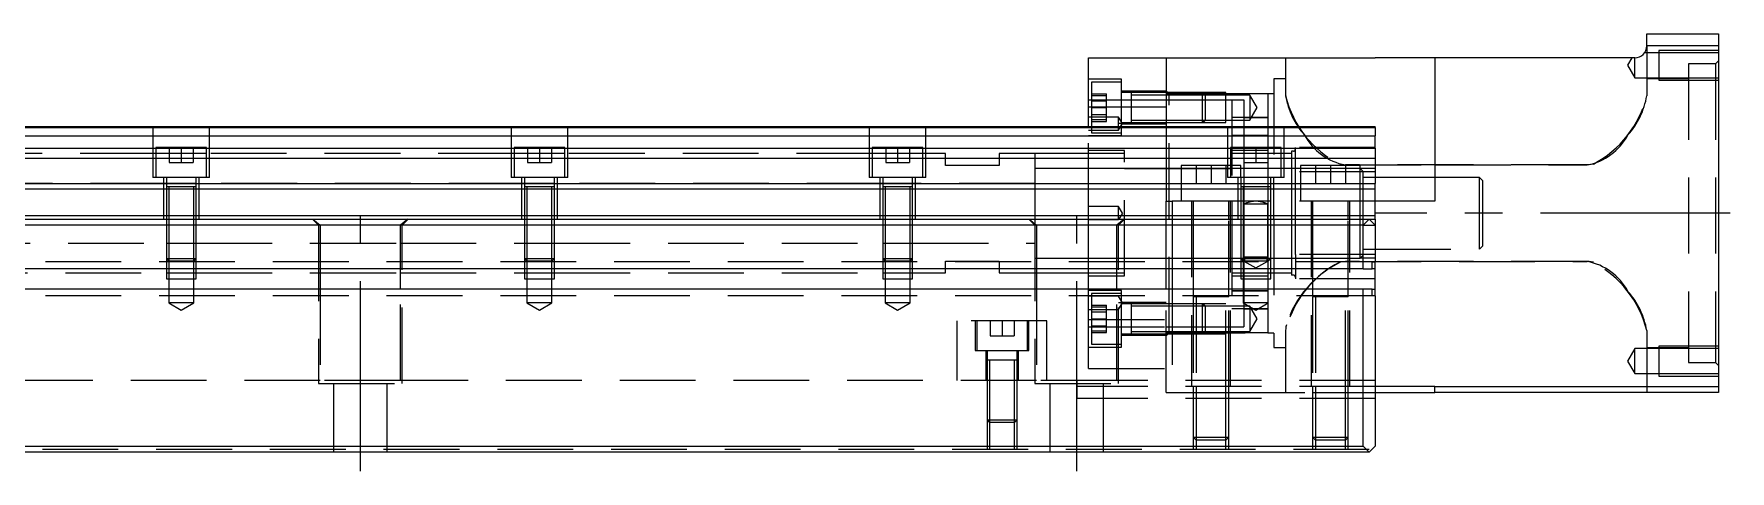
# Model space of a CAD drawing. Extents: x -13 to 963, y -354 to 120.
# Drawn here: x 475.3 to 759.5, y -329.5 to -256.4 of the extents above; entities that cross this region are included whole.
import ezdxf

# ---------------------------------------------------------------- set-up
doc = ezdxf.new("R2010")
doc.units = 0
doc.linetypes.add('CENTER', pattern=[50.8, 31.75, -6.35, 6.35, -6.35])
doc.linetypes.add('DASHED', pattern=[19.05, 12.7, -6.35])
doc.layers.get('0').update_dxf_attribs({"linetype": 'CONTINUOUS'})
doc.layers.add('CENTER', color=1, linetype='CENTER')

msp = doc.modelspace()

# ---------------------------------------------------------------- linework, layer by layer
at = {"color": 7, "linetype": 'CONTINUOUS'}
for p, q in [((745.5, -258.36), (745.5, -256.36)), ((745.5, -256.36), (757.5, -256.36)), ((757.5, -258.36), (745.5, -258.36)), ((757.5, -256.36), (757.5, -258.36)), ((757.5, -258.36), (757.5, -315.36)), ((652, -260.36), (665, -260.36)), ((652, -268.58), (652, -260.36)), ((665, -260.36), (700, -260.36)), ((665, -260.36), (665, -271.86)), ((710, -260.36), (700, -260.36)), ((743.5, -260.36), (710, -260.36)), ((710, -260.36), (710, -284.36)), ((652, -271.86), (652, -268.58)), ((652, -268.58), (665, -268.58)), ((424.5, -271.86), (700, -271.86)), ((424.5, -272.02), (700, -272.02)), ((700, -272.02), (700, -271.86)), ((700, -272.02), (700, -273.42)), ((424.5, -273.42), (700, -273.42)), ((424.5, -275.5), (700, -275.5)), ((700, -275.5), (700, -273.42)), ((700, -275.5), (700, -277.12)), ((424.5, -277.12), (700, -277.12)), ((700, -277.12), (700, -281.41)), ((0, -282.26), (700, -282.26)), ((424.5, -281.41), (700, -281.41)), ((562.5, -281.96), (557.5, -281.96)), ((562.5, -281.96), (557.5, -281.96)), ((622.5, -281.96), (617.5, -281.96)), ((682.5, -281.96), (677.5, -281.96)), ((700, -282.26), (700, -281.41)), ((700, -286.76), (700, -282.26)), ((0, -286.76), (700, -286.76)), ((710, -284.36), (700, -284.36)), ((700, -287.36), (700, -286.76)), ((1, -287.36), (699, -287.36)), ((698, -288.36), (2, -288.36)), ((698, -288.36), (699, -287.36)), ((698, -295.66), (698, -288.36)), ((699, -287.36), (700, -288.36)), ((699, -287.36), (700, -287.36)), ((700, -288.36), (700, -294.51)), ((699.5, -295.66), (699.5, -294.51)), ((699.5, -294.51), (700, -294.51)), ((700, -295.66), (700, -294.51)), ((698, -295.66), (2, -295.66)), ((698, -295.66), (699.5, -295.66)), ((700, -295.66), (699.5, -295.66)), ((700, -299.06), (700, -295.66)), ((698, -299.06), (2, -299.06)), ((699.5, -299.06), (698, -299.06)), ((698, -325.36), (698, -299.06)), ((699.5, -299.06), (700, -299.06)), ((699.5, -300.21), (699.5, -299.06)), ((700, -300.21), (699.5, -300.21)), ((700, -300.21), (700, -299.06)), ((700, -300.21), (700, -325.36)), ((640, -310.96), (635, -310.96)), ((710, -315.36), (700, -315.36)), ((710, -316.36), (710, -315.36)), ((710, -315.36), (757.5, -315.36)), ((757.5, -315.36), (757.5, -316.36)), ((700, -316.36), (710, -316.36)), ((757.5, -316.36), (710, -316.36)), ((699, -326.36), (1, -326.36)), ((2, -325.36), (698, -325.36)), ((699, -326.36), (698, -325.36)), ((700, -325.36), (699, -326.36))]:
    msp.add_line(p, q, dxfattribs=at)
at = {"color": 3, "linetype": 'DASHED'}
for p, q in [((745.5, -258.36), (745.5, -266.73)), ((685, -260.36), (685, -266.73)), ((743.01, -260.36), (742.29, -261.61)), ((743.5, -263.71), (743.5, -260.36)), ((745.12, -259.54), (745.14, -259.51)), ((747.5, -259.51), (745.14, -259.51)), ((757.5, -259.11), (747.5, -259.11)), ((747.5, -259.11), (747.5, -264.11)), ((757.5, -259.51), (747.5, -259.51)), ((757, -261.36), (752.5, -261.36)), ((752.5, -261.36), (752.5, -311.36)), ((757.5, -260.86), (757, -261.36)), ((757, -261.36), (757, -311.36)), ((657.5, -263.93), (652, -263.93)), ((657.5, -273.43), (657.5, -263.93)), ((685, -263.86), (683, -263.86)), ((683, -263.86), (683, -280.36)), ((742.29, -261.61), (743.5, -263.71)), ((743.5, -263.71), (747.5, -263.71)), ((752.5, -263.86), (745.5, -263.86)), ((747.5, -263.71), (757.5, -263.71)), ((747.5, -264.11), (757.5, -264.11)), ((657.5, -264.43), (652.5, -264.43)), ((652.5, -264.43), (652.5, -268.68)), ((652.5, -266.37), (655, -266.37)), ((652.5, -266.68), (655, -266.68)), ((655, -267.53), (655, -266.37)), ((665, -265.93), (657.5, -265.93)), ((659.1, -266.18), (657.5, -266.18)), ((659.1, -266.18), (659.09, -266.18)), ((665, -266.18), (659.1, -266.18)), ((659.1, -266.18), (659.1, -266.18)), ((659.1, -266.18), (659.1, -268.53)), ((659.1, -266.18), (659.1, -266.18)), ((659.1, -266.18), (659.1, -271.18)), ((665, -266.58), (659.1, -266.58)), ((665.5, -266.36), (665, -265.86)), ((671.1, -266.18), (665, -266.18)), ((671.1, -266.18), (665, -266.18)), ((665.5, -266.36), (665, -266.36)), ((671.5, -266.58), (665, -266.58)), ((671.28, -266.36), (665.5, -266.36)), ((665.5, -306.36), (665.5, -266.36)), ((671.5, -266.58), (671.1, -266.18)), ((675, -266.18), (671.1, -266.18)), ((671.1, -268.68), (671.1, -266.18)), ((675, -266.36), (671.28, -266.36)), ((675, -266.58), (671.5, -266.58)), ((671.5, -266.58), (671.5, -268.68)), ((675, -271.18), (675, -266.18)), ((682, -266.36), (675, -266.36)), ((679, -266.58), (675, -266.58)), ((680.21, -268.68), (679, -266.58)), ((679, -266.58), (679, -268.68)), ((683, -266.36), (682, -266.36)), ((682, -266.36), (682, -275.36)), ((652, -267.36), (652.5, -267.36)), ((652, -267.36), (652.5, -267.36)), ((652.5, -267.36), (657.5, -267.36)), ((652.5, -267.36), (657.5, -267.36)), ((652.5, -267.53), (655, -267.53)), ((652.5, -268.68), (652.5, -271.86)), ((652.5, -268.68), (655, -268.68)), ((652.5, -269.84), (655, -269.84)), ((655, -269.84), (655, -267.53)), ((655, -270.99), (655, -269.84)), ((657.5, -267.36), (659.1, -267.36)), ((657.5, -267.36), (659.1, -267.36)), ((659.1, -267.36), (665, -267.36)), ((659.1, -267.36), (665, -267.36)), ((659.1, -268.53), (659.1, -268.81)), ((659.1, -268.68), (659.1, -271.18)), ((659.1, -268.81), (659.1, -270.45)), ((665, -267.36), (671.5, -267.36)), ((665, -267.36), (671.5, -267.36)), ((671.1, -271.18), (671.1, -268.68)), ((671.5, -267.36), (675, -267.36)), ((671.5, -267.36), (675, -267.36)), ((671.5, -268.68), (671.5, -270.78)), ((675, -267.36), (676, -267.36)), ((675, -267.36), (676, -267.36)), ((676, -267.36), (678, -267.36)), ((676, -267.36), (676, -284.36)), ((678, -267.36), (678, -275.36)), ((679, -270.78), (680.21, -268.68)), ((679, -268.68), (679, -270.78)), ((495.25, -271.86), (495.25, -280.36)), ((504.75, -280.36), (504.75, -271.86)), ((555.25, -271.86), (555.25, -280.36)), ((564.75, -280.36), (564.75, -271.86)), ((615.25, -271.86), (615.25, -280.36)), ((624.75, -280.36), (624.75, -271.86)), ((657, -270.26), (652, -270.26)), ((652, -287.36), (652, -271.86)), ((652, -272.46), (657, -272.46)), ((652.5, -270.68), (655, -270.68)), ((652.5, -270.99), (655, -270.99)), ((652.5, -271.86), (652.5, -272.93)), ((657.66, -271.36), (657, -270.26)), ((657, -271.36), (657, -270.26)), ((657, -272.46), (657.66, -271.36)), ((657.66, -271.36), (657, -271.36)), ((657.5, -271.36), (657, -271.36)), ((657, -272.46), (657, -271.36)), ((657.5, -271.18), (659.1, -271.18)), ((657.66, -271.36), (657.5, -271.36)), ((665, -271.43), (657.5, -271.43)), ((659.09, -271.18), (659.1, -271.18)), ((659.1, -270.45), (659.1, -271.18)), ((659.1, -270.78), (665, -270.78)), ((659.1, -271.18), (665, -271.18)), ((659.1, -271.18), (659.1, -271.18)), ((665, -270.78), (671.5, -270.78)), ((665, -271.18), (671.1, -271.18)), ((665, -271.18), (671.1, -271.18)), ((665, -271.86), (665, -284.36)), ((671.1, -271.18), (671.5, -270.78)), ((671.1, -271.18), (675, -271.18)), ((671.5, -270.78), (675, -270.78)), ((675, -270.78), (679, -270.78)), ((675.25, -271.86), (675.25, -280.36)), ((678, -270.36), (676, -270.36)), ((678, -270.36), (682, -270.36)), ((682, -270.36), (678, -270.36)), ((684.75, -280.36), (684.75, -271.86)), ((495.75, -275.36), (495.75, -280.36)), ((504.25, -275.36), (495.75, -275.36)), ((498, -275.36), (498, -277.86)), ((500, -275.36), (500, -277.86)), ((502, -275.36), (502, -277.86)), ((504.25, -280.36), (504.25, -275.36)), ((555.75, -275.36), (555.75, -280.36)), ((564.25, -275.36), (555.75, -275.36)), ((558, -275.36), (558, -277.86)), ((560, -275.36), (560, -277.86)), ((562, -275.36), (562, -277.86)), ((564.25, -280.36), (564.25, -275.36)), ((615.75, -275.36), (615.75, -280.36)), ((624.25, -275.36), (615.75, -275.36)), ((618, -275.36), (618, -277.86)), ((620, -275.36), (620, -277.86)), ((622, -275.36), (622, -277.86)), ((624.25, -280.36), (624.25, -275.36)), ((657.5, -273.43), (652, -273.43)), ((652.5, -272.93), (657.5, -272.93)), ((675.75, -275.36), (675.75, -280.36)), ((684.25, -275.36), (675.75, -275.36)), ((682, -273.36), (676, -273.36)), ((682, -273.36), (676, -273.36)), ((678, -275.36), (678, -277.86)), ((680, -275.36), (680, -277.86)), ((682, -275.36), (682, -277.86)), ((684.25, -280.36), (684.25, -275.36)), ((686.63, -279.43), (686.63, -275.36)), ((700, -275.36), (686.63, -275.36)), ((495.75, -276.36), (444.25, -276.36)), ((504.25, -276.36), (495.75, -276.36)), ((498, -277.86), (500, -277.86)), ((500, -277.86), (502, -277.86)), ((555.75, -276.36), (504.25, -276.36)), ((564.25, -276.36), (555.75, -276.36)), ((558, -277.86), (560, -277.86)), ((560, -277.86), (562, -277.86)), ((615.75, -276.36), (564.25, -276.36)), ((624.25, -276.36), (615.75, -276.36)), ((618, -277.86), (620, -277.86)), ((620, -277.86), (622, -277.86)), ((628, -276.36), (624.25, -276.36)), ((628, -278.36), (628, -276.36)), ((637, -278.36), (628, -278.36)), ((643, -276.36), (637, -276.36)), ((637, -276.36), (637, -278.36)), ((652, -276.36), (643, -276.36)), ((643, -276.36), (643, -286.36)), ((643, -276.36), (643, -286.36)), ((658, -275.86), (652, -275.86)), ((658, -276.36), (652, -276.36)), ((658, -296.86), (658, -275.86)), ((667.5, -278.36), (667.5, -284.36)), ((675.75, -278.36), (667.5, -278.36)), ((670, -278.36), (670, -281.36)), ((672.5, -278.36), (672.5, -281.36)), ((675, -278.36), (675, -281.36)), ((677.5, -278.36), (675.75, -278.36)), ((682, -275.86), (676, -275.86)), ((686, -276.36), (676, -276.36)), ((677.5, -280.36), (677.5, -278.36)), ((678, -277.86), (678, -284.86)), ((678, -277.86), (680, -277.86)), ((680, -277.86), (682, -277.86)), ((682, -277.86), (682, -281.96)), ((686, -275.98), (686, -284.36)), ((686.31, -275.98), (686, -275.98)), ((687.5, -278.36), (687.5, -284.36)), ((697.5, -278.36), (687.5, -278.36)), ((690, -278.36), (690, -281.36)), ((692.5, -278.36), (692.5, -281.36)), ((694.07, -278.17), (694.31, -278.22)), ((694.31, -278.22), (694.65, -278.27)), ((694.65, -278.27), (695, -278.28)), ((735.5, -278.28), (695, -278.28)), ((695, -278.28), (710, -278.28)), ((695, -278.36), (695, -281.36)), ((697.5, -284.36), (697.5, -278.36)), ((710, -278.28), (735.5, -278.28)), ((735.85, -278.27), (735.5, -278.28)), ((736.19, -278.22), (735.85, -278.27)), ((736.55, -278.14), (736.19, -278.22)), ((504.75, -280.36), (495.25, -280.36)), ((497, -280.36), (497, -287.36)), ((497.5, -280.36), (497.5, -281.96)), ((502.5, -281.96), (502.5, -280.36)), ((503, -287.36), (503, -280.36)), ((564.75, -280.36), (555.25, -280.36)), ((557, -280.36), (557, -287.36)), ((557.5, -280.36), (557.5, -281.96)), ((562.5, -281.96), (562.5, -280.36)), ((563, -287.36), (563, -280.36)), ((624.75, -280.36), (615.25, -280.36)), ((617, -280.36), (617, -287.36)), ((617.5, -280.36), (617.5, -281.96)), ((622.5, -281.96), (622.5, -280.36)), ((623, -287.36), (623, -280.36)), ((652, -278.86), (643, -278.86)), ((658, -278.86), (652, -278.86)), ((665, -278.86), (658, -278.86)), ((658, -278.86), (665, -278.86)), ((667.5, -278.86), (665, -278.86)), ((665, -278.86), (667.5, -278.86)), ((676, -278.86), (667.5, -278.86)), ((667.5, -278.86), (676, -278.86)), ((684.75, -280.36), (675.25, -280.36)), ((686, -278.86), (676, -278.86)), ((677, -280.36), (677, -287.36)), ((677.5, -280.36), (677.5, -281.96)), ((682.5, -281.96), (682.5, -280.36)), ((683, -287.36), (683, -280.36)), ((697.5, -278.86), (686, -278.86)), ((686.63, -284.36), (686.63, -279.43)), ((700, -279.43), (686.63, -279.43)), ((698, -279.36), (697.5, -278.86)), ((700, -278.86), (697.5, -278.86)), ((698, -284.36), (698, -279.36)), ((710, -280.36), (698, -280.36)), ((717.5, -280.36), (710, -280.36)), ((718, -280.86), (717.5, -280.36)), ((717.5, -286.36), (717.5, -280.36)), ((718, -280.86), (718, -286.36)), ((497.5, -281.36), (442.5, -281.36)), ((502.5, -281.36), (497.5, -281.36)), ((497.5, -281.95), (497.5, -281.96)), ((497.5, -281.96), (497.5, -287.36)), ((497.5, -281.96), (497.5, -281.96)), ((502.5, -281.96), (497.5, -281.96)), ((502.5, -281.96), (497.5, -281.96)), ((502.5, -281.96), (497.5, -281.96)), ((497.9, -281.96), (497.9, -287.36)), ((502.1, -287.36), (502.1, -281.96)), ((557.5, -281.36), (502.5, -281.36)), ((502.5, -281.96), (502.5, -281.95)), ((502.5, -287.36), (502.5, -281.96)), ((502.5, -281.96), (502.5, -281.96)), ((562.5, -281.36), (557.5, -281.36)), ((557.5, -281.95), (557.5, -281.96)), ((557.5, -281.96), (557.5, -287.36)), ((557.5, -281.96), (557.5, -281.96)), ((562.5, -281.96), (557.5, -281.96)), ((557.9, -281.96), (557.9, -287.36)), ((562.1, -287.36), (562.1, -281.96)), ((617.5, -281.36), (562.5, -281.36)), ((562.5, -281.96), (562.5, -281.95)), ((562.5, -287.36), (562.5, -281.96)), ((562.5, -281.96), (562.5, -281.96)), ((622.5, -281.36), (617.5, -281.36)), ((617.5, -281.95), (617.5, -281.96)), ((617.5, -281.96), (617.5, -287.36)), ((617.5, -281.96), (617.5, -281.96)), ((622.5, -281.96), (617.5, -281.96)), ((617.9, -281.96), (617.9, -287.36)), ((622.1, -287.36), (622.1, -281.96)), ((643, -281.36), (622.5, -281.36)), ((622.5, -281.96), (622.5, -281.95)), ((622.5, -287.36), (622.5, -281.96)), ((622.5, -281.96), (622.5, -281.96)), ((670, -281.36), (672.5, -281.36)), ((672.5, -281.36), (675, -281.36)), ((677.5, -281.95), (677.5, -281.96)), ((677.5, -281.96), (677.5, -281.96)), ((677.5, -281.96), (677.5, -287.36)), ((682.5, -281.96), (677.5, -281.96)), ((677.9, -281.96), (677.9, -287.36)), ((682, -281.96), (682, -284.36)), ((682.1, -287.36), (682.1, -281.96)), ((682.5, -281.96), (682.5, -281.95)), ((682.5, -281.96), (682.5, -281.96)), ((682.5, -287.36), (682.5, -281.96)), ((690, -281.36), (692.5, -281.36)), ((692.5, -281.36), (695, -281.36)), ((643, -286.36), (643, -287.36)), ((643, -286.36), (643, -287.36)), ((657, -285.26), (652, -285.26)), ((657.66, -286.36), (657, -285.26)), ((657, -287.46), (657, -285.26)), ((657.66, -286.36), (657.06, -287.36)), ((665, -284.36), (666, -284.36)), ((665, -287.36), (665, -284.36)), ((677.5, -284.36), (666, -284.36)), ((666, -284.36), (666, -287.36)), ((669.25, -284.36), (669.25, -315.36)), ((669.5, -284.36), (669.5, -287.36)), ((675.5, -287.36), (675.5, -284.36)), ((675.75, -315.36), (675.75, -284.36)), ((676, -284.36), (676, -287.36)), ((677.9, -284.36), (677.5, -284.36)), ((679.87, -284.36), (677.9, -284.36)), ((678, -284.86), (678, -287.36)), ((682, -284.86), (678, -284.86)), ((680.13, -284.36), (679.87, -284.36)), ((680.06, -284.36), (679.94, -284.36)), ((682.1, -284.36), (680.13, -284.36)), ((682, -284.36), (682, -284.86)), ((682, -287.36), (682, -284.86)), ((682.5, -284.36), (682.1, -284.36)), ((700, -284.36), (682.5, -284.36)), ((686, -284.36), (686, -287.36)), ((686.63, -287.36), (686.63, -284.36)), ((689.25, -284.36), (689.25, -315.36)), ((689.5, -284.36), (689.5, -287.36)), ((695.5, -287.36), (695.5, -284.36)), ((695.75, -315.36), (695.75, -284.36)), ((697.5, -286.36), (697.5, -284.36)), ((697.5, -287.36), (697.5, -286.36)), ((698, -286.36), (698, -284.36)), ((698, -287.36), (698, -286.36)), ((717.5, -292.36), (717.5, -286.36)), ((718, -286.36), (718, -291.86)), ((497.5, -287.36), (497.5, -293.96)), ((497.5, -287.36), (497.5, -293.96)), ((497.9, -287.36), (497.9, -294.36)), ((502.1, -294.36), (502.1, -287.36)), ((502.5, -293.96), (502.5, -287.36)), ((502.5, -293.96), (502.5, -287.36)), ((522, -287.36), (523, -288.36)), ((522.06, -287.36), (523.29, -288.36)), ((523, -288.36), (523, -314.86)), ((523.29, -288.36), (523.29, -295.66)), ((537.94, -287.36), (536.71, -288.36)), ((536.71, -295.66), (536.71, -288.36)), ((537, -288.36), (538, -287.36)), ((537, -314.86), (537, -288.36)), ((557.5, -287.36), (557.5, -293.96)), ((557.5, -287.36), (557.5, -293.96)), ((557.9, -287.36), (557.9, -294.36)), ((562.1, -294.36), (562.1, -287.36)), ((562.5, -293.96), (562.5, -287.36)), ((562.5, -293.96), (562.5, -287.36)), ((617.5, -287.36), (617.5, -293.96)), ((617.5, -287.36), (617.5, -293.96)), ((617.9, -287.36), (617.9, -294.36)), ((622.1, -294.36), (622.1, -287.36)), ((622.5, -293.96), (622.5, -287.36)), ((622.5, -293.96), (622.5, -287.36)), ((642, -287.36), (643, -288.36)), ((642.06, -287.36), (643.29, -288.36)), ((643, -287.36), (643, -288.13)), ((643, -287.36), (643, -288.13)), ((643, -288.13), (643, -288.36)), ((643, -288.13), (643, -288.36)), ((643, -288.36), (643, -314.86)), ((643.29, -288.36), (643.29, -295.66)), ((652, -295.66), (652, -287.36)), ((657, -287.46), (652, -287.46)), ((657.94, -287.36), (656.71, -288.36)), ((656.71, -295.66), (656.71, -288.36)), ((657, -288.36), (658, -287.36)), ((657.06, -287.36), (657, -287.46)), ((657, -314.86), (657, -288.36)), ((665, -295.66), (665, -287.36)), ((666, -287.36), (666, -295.66)), ((669.5, -287.36), (669.5, -295.66)), ((675.5, -300.36), (675.5, -287.36)), ((676, -287.36), (676, -305.36)), ((677.5, -287.36), (677.5, -293.96)), ((677.5, -287.36), (677.5, -293.96)), ((677.9, -287.36), (677.9, -294.36)), ((678, -287.36), (678, -293.73)), ((682, -293.73), (682, -287.36)), ((682.1, -294.36), (682.1, -287.36)), ((682.5, -293.96), (682.5, -287.36)), ((682.5, -293.96), (682.5, -287.36)), ((683, -287.36), (683, -308.86)), ((686, -287.36), (686, -296.73)), ((686.63, -293.29), (686.63, -287.36)), ((689.5, -287.36), (689.5, -300.36)), ((695.5, -300.36), (695.5, -287.36)), ((697.5, -293.86), (697.5, -287.36)), ((698, -288.36), (698, -287.36)), ((698, -288.36), (700, -288.36)), ((700, -287.36), (700, -288.36)), ((462, -291.36), (497.5, -291.36)), ((497.5, -291.36), (497.9, -291.36)), ((497.9, -291.36), (502.1, -291.36)), ((502.1, -291.36), (502.5, -291.36)), ((502.5, -291.36), (523.29, -291.36)), ((523.29, -291.36), (536.71, -291.36)), ((536.71, -291.36), (557.5, -291.36)), ((557.5, -291.36), (557.9, -291.36)), ((557.9, -291.36), (562.1, -291.36)), ((562.1, -291.36), (562.5, -291.36)), ((562.5, -291.36), (617.5, -291.36)), ((617.5, -291.36), (617.9, -291.36)), ((617.9, -291.36), (622.1, -291.36)), ((622.1, -291.36), (622.5, -291.36)), ((622.5, -291.36), (643, -291.36)), ((698, -292.36), (700, -292.36)), ((700, -292.36), (717.5, -292.36)), ((717.5, -292.36), (718, -291.86)), ((699.5, -294.51), (0.5, -294.51)), ((497.5, -293.96), (497.9, -294.36)), ((497.5, -293.96), (497.5, -295.66)), ((497.5, -293.96), (502.5, -293.96)), ((497.9, -294.36), (497.9, -297.36)), ((502.1, -294.36), (497.9, -294.36)), ((502.1, -294.36), (502.5, -293.96)), ((502.1, -297.36), (502.1, -294.36)), ((502.5, -295.66), (502.5, -293.96)), ((557.5, -293.96), (557.9, -294.36)), ((557.5, -293.96), (557.5, -295.66)), ((557.5, -293.96), (562.5, -293.96)), ((557.9, -294.36), (557.9, -297.36)), ((562.1, -294.36), (557.9, -294.36)), ((562.1, -294.36), (562.5, -293.96)), ((562.1, -297.36), (562.1, -294.36)), ((562.5, -295.66), (562.5, -293.96)), ((617.5, -293.96), (617.9, -294.36)), ((617.5, -293.96), (617.5, -295.66)), ((617.5, -293.96), (622.5, -293.96)), ((617.9, -294.36), (617.9, -297.36)), ((622.1, -294.36), (617.9, -294.36)), ((622.1, -294.36), (622.5, -293.96)), ((622.1, -297.36), (622.1, -294.36)), ((622.5, -295.66), (622.5, -293.96)), ((628, -294.36), (637, -294.36)), ((628, -295.66), (628, -294.36)), ((637, -294.36), (637, -295.66)), ((643, -293.86), (643.29, -293.86)), ((643.29, -293.86), (652, -293.86)), ((652, -293.86), (656.71, -293.86)), ((656.71, -293.86), (658, -293.86)), ((658, -293.86), (665, -293.86)), ((658, -293.86), (665, -293.86)), ((665, -293.86), (669.5, -293.86)), ((665, -293.86), (669.5, -293.86)), ((669.5, -293.86), (676, -293.86)), ((669.5, -293.86), (676, -293.86)), ((676, -293.86), (686, -293.86)), ((677.5, -293.96), (677.9, -294.36)), ((677.5, -293.96), (677.5, -295.66)), ((677.5, -293.96), (682.5, -293.96)), ((677.9, -294.36), (677.9, -297.36)), ((682.1, -294.36), (677.9, -294.36)), ((678, -293.73), (678, -294.36)), ((678, -293.73), (678.17, -294.36)), ((682, -293.73), (678, -293.73)), ((678, -294.36), (680, -295.51)), ((678, -294.36), (678, -305.36)), ((680, -295.51), (682, -294.36)), ((681.83, -294.36), (682, -293.73)), ((682, -294.36), (682, -293.73)), ((682, -294.36), (682, -306.36)), ((682.1, -294.36), (682.5, -293.96)), ((682.1, -297.36), (682.1, -294.36)), ((682.5, -295.66), (682.5, -293.96)), ((686, -293.86), (697.5, -293.86)), ((686.63, -293.29), (686.63, -297.36)), ((700, -293.29), (686.63, -293.29)), ((694.07, -294.55), (694.26, -294.51)), ((695, -294.44), (694.26, -294.51)), ((694.26, -294.51), (695, -294.44)), ((735.5, -294.44), (695, -294.44)), ((695, -294.44), (735.5, -294.44)), ((697.5, -293.86), (698, -293.36)), ((700, -293.86), (697.5, -293.86)), ((735.85, -294.45), (735.5, -294.44)), ((736.19, -294.5), (735.85, -294.45)), ((736.55, -294.58), (736.19, -294.5)), ((442.5, -296.36), (497.5, -296.36)), ((497.5, -295.66), (497.5, -297.36)), ((497.5, -296.36), (502.5, -296.36)), ((497.5, -297.36), (502.5, -297.36)), ((497.9, -297.36), (497.9, -301.36)), ((502.1, -301.36), (502.1, -297.36)), ((502.5, -297.36), (502.5, -295.66)), ((502.5, -296.36), (523.29, -296.36)), ((523.29, -295.66), (523.29, -299.06)), ((523.29, -296.36), (536.71, -296.36)), ((536.71, -299.06), (536.71, -295.66)), ((536.71, -296.36), (557.5, -296.36)), ((557.5, -295.66), (557.5, -297.36)), ((557.5, -296.36), (562.5, -296.36)), ((557.5, -297.36), (562.5, -297.36)), ((557.9, -297.36), (557.9, -301.36)), ((562.1, -301.36), (562.1, -297.36)), ((562.5, -297.36), (562.5, -295.66)), ((562.5, -296.36), (617.5, -296.36)), ((617.5, -295.66), (617.5, -297.36)), ((617.5, -296.36), (622.5, -296.36)), ((617.5, -297.36), (622.5, -297.36)), ((617.9, -297.36), (617.9, -301.36)), ((622.1, -301.36), (622.1, -297.36)), ((622.5, -297.36), (622.5, -295.66)), ((622.5, -296.36), (628, -296.36)), ((628, -296.36), (628, -295.66)), ((637, -295.66), (637, -296.36)), ((637, -296.36), (643, -296.36)), ((643, -296.36), (643.29, -296.36)), ((643.29, -295.66), (643.29, -299.06)), ((643.29, -296.36), (652, -296.36)), ((652, -299.06), (652, -295.66)), ((652, -296.36), (656.71, -296.36)), ((652, -296.86), (658, -296.86)), ((656.71, -299.06), (656.71, -295.66)), ((656.71, -296.36), (658, -296.36)), ((665, -299.06), (665, -295.66)), ((666, -295.66), (666, -299.06)), ((669.5, -295.66), (669.5, -299.06)), ((676, -296.36), (686, -296.36)), ((676, -296.86), (682, -296.86)), ((677.5, -295.66), (677.5, -297.36)), ((677.5, -297.36), (682.5, -297.36)), ((677.9, -297.36), (677.9, -301.36)), ((682.1, -301.36), (682.1, -297.36)), ((682.5, -297.36), (682.5, -295.66)), ((686.31, -296.73), (686, -296.73)), ((700, -297.36), (686.63, -297.36)), ((699.5, -300.21), (0.5, -300.21)), ((523.29, -299.06), (523.29, -314.36)), ((536.71, -314.36), (536.71, -299.06)), ((643.29, -299.06), (643.29, -314.36)), ((652, -304.14), (652, -299.06)), ((657.5, -299.29), (652, -299.29)), ((657, -300.26), (652, -300.26)), ((656.71, -299.79), (652.5, -299.79)), ((652.5, -299.79), (652.5, -308.29)), ((656.71, -314.36), (656.71, -299.06)), ((657.5, -299.79), (656.71, -299.79)), ((657.66, -301.36), (657, -300.26)), ((657.5, -304.04), (657.5, -299.29)), ((665, -315.36), (665, -299.06)), ((666, -299.06), (666, -315.36)), ((669.5, -299.06), (669.5, -300.36)), ((669.5, -300.35), (669.5, -300.36)), ((669.5, -300.36), (669.5, -315.36)), ((669.5, -300.36), (669.5, -300.36)), ((675.5, -300.36), (669.5, -300.36)), ((670, -300.36), (670, -315.36)), ((675, -315.36), (675, -300.36)), ((675.5, -315.36), (675.5, -300.35)), ((676, -299.36), (682, -299.36)), ((682, -299.36), (676, -299.36)), ((689.5, -300.35), (689.5, -315.36)), ((695.5, -300.36), (689.5, -300.36)), ((690, -300.36), (690, -315.36)), ((695, -315.36), (695, -300.36)), ((695.5, -315.36), (695.5, -300.35)), ((497.9, -301.36), (500, -302.57)), ((502.1, -301.36), (497.9, -301.36)), ((500, -302.57), (502.1, -301.36)), ((557.9, -301.36), (560, -302.57)), ((562.1, -301.36), (557.9, -301.36)), ((560, -302.57), (562.1, -301.36)), ((617.9, -301.36), (620, -302.57)), ((622.1, -301.36), (617.9, -301.36)), ((620, -302.57), (622.1, -301.36)), ((652, -302.46), (657, -302.46)), ((652.5, -301.73), (655, -301.73)), ((652.5, -302.04), (655, -302.04)), ((652.5, -302.88), (655, -302.88)), ((655, -302.04), (655, -301.73)), ((655, -304.04), (655, -302.04)), ((657, -302.46), (657.66, -301.36)), ((657.66, -301.36), (657, -301.36)), ((665, -301.29), (657.5, -301.29)), ((659.1, -301.54), (657.5, -301.54)), ((659.1, -301.54), (659.09, -301.54)), ((665, -301.54), (659.1, -301.54)), ((659.1, -301.54), (659.1, -301.54)), ((659.1, -301.54), (659.1, -306.54)), ((659.1, -301.54), (659.1, -306.54)), ((665, -301.94), (659.1, -301.94)), ((669.5, -301.54), (665, -301.54)), ((669.5, -301.54), (665, -301.54)), ((669.5, -301.94), (665, -301.94)), ((670, -301.54), (669.5, -301.54)), ((670, -301.54), (669.5, -301.54)), ((670, -301.94), (669.5, -301.94)), ((671.1, -301.54), (670, -301.54)), ((671.1, -301.54), (670, -301.54)), ((671.5, -301.94), (670, -301.94)), ((671.5, -301.94), (671.1, -301.54)), ((675, -301.54), (671.1, -301.54)), ((671.1, -306.54), (671.1, -301.54)), ((675, -301.94), (671.5, -301.94)), ((671.5, -301.94), (671.5, -306.14)), ((679, -301.94), (675, -301.94)), ((678, -302.36), (676, -302.36)), ((677.9, -301.36), (680, -302.57)), ((682.1, -301.36), (677.9, -301.36)), ((678, -302.36), (682, -302.36)), ((682, -302.36), (678, -302.36)), ((680.21, -304.04), (679, -301.94)), ((679, -301.94), (679, -306.14)), ((680, -302.57), (682.1, -301.36)), ((645, -304.36), (630, -304.36)), ((630, -314.36), (630, -304.36)), ((633, -304.36), (633, -309.36)), ((633.25, -304.36), (633.25, -309.36)), ((635.5, -304.36), (635.5, -306.86)), ((635.5, -306.86), (637.5, -306.86)), ((637.5, -304.36), (637.5, -306.86)), ((637.5, -306.86), (639.5, -306.86)), ((639.5, -304.36), (639.5, -306.86)), ((641.75, -309.36), (641.75, -304.36)), ((642, -309.36), (642, -304.36)), ((645, -314.36), (645, -304.36)), ((652, -312.36), (652, -304.14)), ((652, -304.14), (665, -304.14)), ((652, -305.36), (665, -305.36)), ((652, -305.36), (665, -305.36)), ((652.5, -304.04), (655, -304.04)), ((652.5, -305.19), (655, -305.19)), ((652.5, -306.04), (655, -306.04)), ((652.5, -306.35), (655, -306.35)), ((655, -306.04), (655, -304.04)), ((655, -306.35), (655, -306.04)), ((657.5, -308.79), (657.5, -304.04)), ((657.5, -306.54), (659.1, -306.54)), ((657.5, -306.79), (665, -306.79)), ((659.09, -306.54), (665, -306.54)), ((659.1, -304.04), (659.1, -306.54)), ((659.1, -306.14), (665, -306.14)), ((665, -305.36), (676, -305.36)), ((665, -305.36), (676, -305.36)), ((665, -306.14), (671.5, -306.14)), ((665, -306.14), (671.5, -306.14)), ((665, -306.86), (665.5, -306.36)), ((665.5, -306.36), (665, -306.36)), ((665, -306.54), (671.1, -306.54)), ((665, -306.54), (671.1, -306.54)), ((665.5, -306.36), (682, -306.36)), ((682, -306.36), (665.5, -306.36)), ((671.1, -306.54), (671.5, -306.14)), ((671.1, -306.54), (675, -306.54)), ((671.5, -306.14), (675, -306.14)), ((675, -306.14), (679, -306.14)), ((676, -305.36), (678, -305.36)), ((679, -306.14), (680.21, -304.04)), ((682, -306.36), (683, -306.36)), ((685.01, -305.68), (685, -305.99)), ((685, -305.99), (685, -316.36)), ((685.05, -305.37), (685.01, -305.68)), ((685.12, -305.05), (685.05, -305.37)), ((745.5, -305.99), (745.5, -316.36)), ((633, -309.36), (642, -309.36)), ((634.75, -309.36), (634.75, -314.36)), ((635, -309.36), (635, -310.96)), ((640, -310.96), (640, -309.36)), ((640.25, -314.36), (640.25, -309.36)), ((652, -308.79), (657.5, -308.79)), ((652.5, -308.29), (657.5, -308.29)), ((683, -308.86), (685, -308.86)), ((743.5, -309.01), (742.29, -311.11)), ((747.5, -309.01), (743.5, -309.01)), ((743.5, -311.11), (743.5, -309.01)), ((745.5, -308.86), (752.5, -308.86)), ((757.5, -308.61), (747.5, -308.61)), ((747.5, -308.61), (747.5, -313.61)), ((757.5, -309.01), (747.5, -309.01)), ((635, -310.95), (635, -314.36)), ((640, -310.96), (635, -310.96)), ((635.4, -310.96), (635.4, -314.36)), ((639.6, -314.36), (639.6, -310.96)), ((640, -314.36), (640, -310.95)), ((652, -312.36), (665, -312.36)), ((742.29, -311.11), (743.5, -313.21)), ((743.5, -313.21), (743.5, -311.11)), ((752.5, -311.36), (757, -311.36)), ((757, -311.36), (757.5, -311.86)), ((523.29, -314.36), (416.71, -314.36)), ((523, -314.86), (537, -314.86)), ((536.71, -314.36), (523.29, -314.36)), ((525.5, -314.86), (525.5, -326.36)), ((534.5, -326.36), (534.5, -314.86)), ((643.29, -314.36), (536.71, -314.36)), ((635, -314.36), (635, -320.96)), ((635, -314.36), (635, -320.96)), ((635.4, -314.36), (635.4, -321.36)), ((639.6, -321.36), (639.6, -314.36)), ((640, -320.96), (640, -314.36)), ((640, -320.96), (640, -314.36)), ((643, -314.86), (657, -314.86)), ((656.71, -314.36), (643.29, -314.36)), ((645.5, -314.86), (645.5, -326.36)), ((650, -314.36), (650, -315.36)), ((650, -315.36), (650, -317.36)), ((660, -315.36), (650, -315.36)), ((654.5, -326.36), (654.5, -314.86)), ((700, -314.36), (656.71, -314.36)), ((700, -315.36), (660, -315.36)), ((665, -316.36), (665, -315.36)), ((669.5, -315.36), (669.5, -323.86)), ((669.5, -315.36), (669.5, -323.86)), ((670, -315.36), (670, -324.36)), ((675, -324.36), (675, -315.36)), ((675.5, -323.86), (675.5, -315.36)), ((675.5, -323.86), (675.5, -315.36)), ((689.5, -315.36), (689.5, -323.86)), ((689.5, -315.36), (689.5, -323.86)), ((690, -315.36), (690, -324.36)), ((695, -324.36), (695, -315.36)), ((695.5, -323.86), (695.5, -315.36)), ((695.5, -323.86), (695.5, -315.36)), ((743.5, -313.21), (747.5, -313.21)), ((747.5, -313.21), (757.5, -313.21)), ((747.5, -313.61), (757.5, -313.61)), ((655, -317.36), (650, -317.36)), ((700, -317.36), (655, -317.36)), ((665, -316.36), (669.5, -316.36)), ((669.5, -316.36), (670, -316.36)), ((670, -316.36), (675, -316.36)), ((675, -316.36), (675.5, -316.36)), ((675.5, -316.36), (689.5, -316.36)), ((689.5, -316.36), (690, -316.36)), ((690, -316.36), (695, -316.36)), ((695, -316.36), (695.5, -316.36)), ((695.5, -316.36), (700, -316.36)), ((635, -320.96), (635.4, -321.36)), ((635, -320.96), (635, -325.86)), ((635, -320.96), (640, -320.96)), ((639.6, -321.36), (640, -320.96)), ((640, -325.86), (640, -320.96)), ((635.4, -321.36), (635.4, -325.86)), ((639.6, -321.36), (635.4, -321.36)), ((639.6, -325.86), (639.6, -321.36)), ((669.5, -323.86), (670, -324.36)), ((669.5, -323.86), (669.5, -325.86)), ((669.5, -323.86), (675.5, -323.86)), ((675, -324.36), (675.5, -323.86)), ((675.5, -325.86), (675.5, -323.86)), ((689.5, -323.86), (690, -324.36)), ((689.5, -323.86), (689.5, -325.86)), ((689.5, -323.86), (695.5, -323.86)), ((695, -324.36), (695.5, -323.86)), ((695.5, -325.86), (695.5, -323.86)), ((0.5, -325.86), (699.5, -325.86)), ((670, -324.36), (670, -325.86)), ((675, -324.36), (670, -324.36)), ((675, -325.86), (675, -324.36)), ((690, -324.36), (690, -325.86)), ((695, -324.36), (690, -324.36)), ((695, -325.86), (695, -324.36))]:
    msp.add_line(p, q, dxfattribs=at)
at = {"color": 7, "linetype": 'CONTINUOUS'}
msp.add_arc((743.5, -258.36), 2, 270, 0, dxfattribs=at)
at = {"color": 3, "linetype": 'DASHED'}
for centre, radius, start, end in [((697.57, -264.68), 12.73, 189.2755, 222.3644), ((702.06, -262.52), 17.57, 193.8766, 242.9634), ((728.25, -262.41), 17.78, 297.8148, 345.9447), ((732.58, -264.51), 13.11, 318.1382, 350.2402), ((696.82, -268.63), 9.82, 208.1197, 259.3224), ((733.68, -268.63), 9.83, 280.6913, 331.8801), ((686.31, -275.67), 0.313, 270, 0), ((679.94, -288.36), 4, 90, 118.9695), ((680.06, -288.36), 4, 61.0305, 90), ((702.06, -310.2), 17.57, 117.0366, 166.1234), ((701.73, -310.22), 17.4, 115.4482, 162.7124), ((733.68, -304.09), 9.83, 28.1199, 79.3087), ((728.25, -310.31), 17.78, 14.0553, 62.1852), ((686.31, -297.05), 0.312, 0, 90), ((732.58, -308.21), 13.11, 9.7598, 41.8618)]:
    msp.add_arc(centre, radius, start, end, dxfattribs=at)
at = {"layer": 'CENTER', "color": 1, "linetype": 'CENTER'}
for p, q in [((530, -329.51), (530, -286.71)), ((650, -329.51), (650, -286.71)), ((759.45, -286.36), (700, -286.36))]:
    msp.add_line(p, q, dxfattribs=at)

doc.saveas('drawing.dxf')
